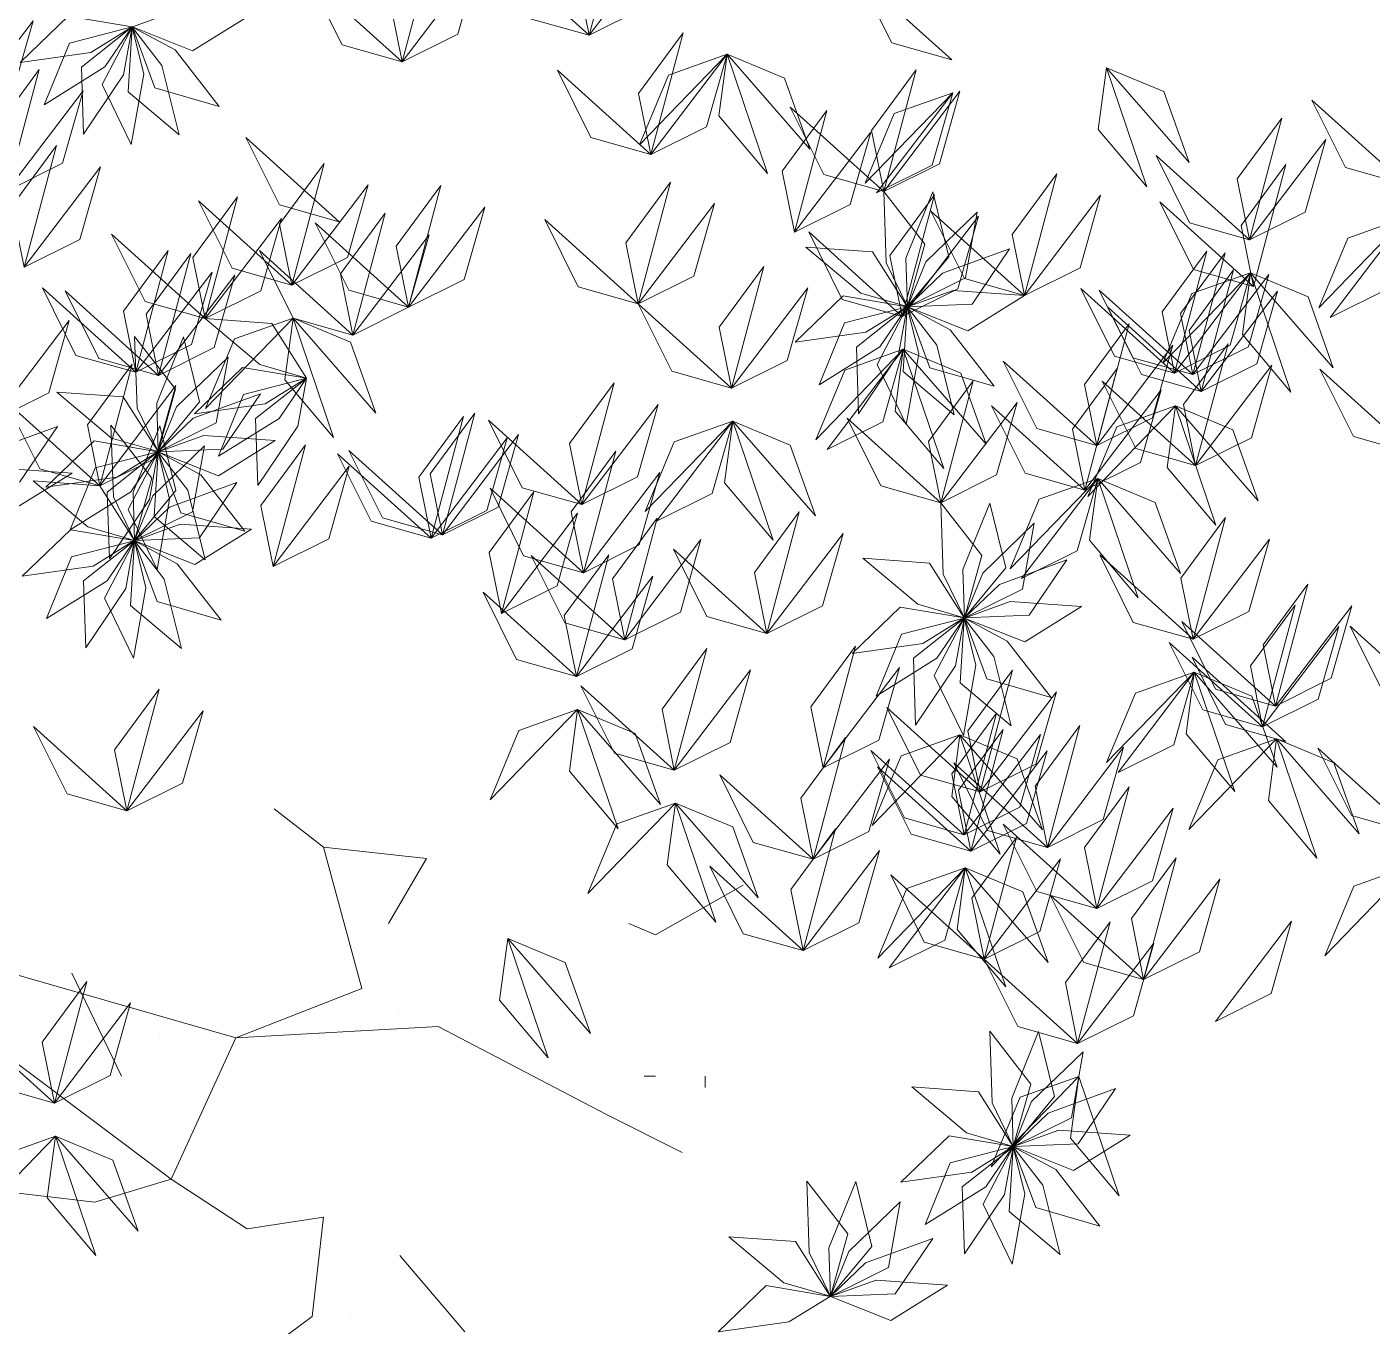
# Model space of a CAD drawing. Header units: inches. Extents: x 4350 to 28384, y -6772 to 993.
# Drawn here: x 14936 to 15000.1, y -789.9 to -728.1 of the extents above; entities that cross this region are included whole.
import ezdxf

# ---------------------------------------------------------------- set-up
doc = ezdxf.new("R2010")
doc.units = ezdxf.units.IN
doc.header["$MEASUREMENT"] = 0
doc.layers.add('ARREDAMENTO', color=2, linetype='Continuous', lineweight=18)

# ---------------------------------------------------------------- blocks, each defined once
blk = doc.blocks.new('jacaranda')
at = {"layer": 'ARREDAMENTO'}
for p, q in [((13867.78, 19412.984), (13865.418, 19414.801)), ((13869.598, 19406.259), (13867.78, 19412.984)), ((13872.687, 19412.439), (13867.78, 19412.984)), ((13870.87, 19409.349), (13872.687, 19412.439)), ((13872.687, 19412.439), (13872.687, 19412.439)), ((13887.772, 19411.166), (13883.592, 19408.804)), ((13883.592, 19408.804), (13882.32, 19409.349)), ((13849.061, 19408.077), (13863.6, 19403.897)), ((13855.785, 19406.986), (13858.148, 19402.079)), ((13863.6, 19403.897), (13869.598, 19406.259)), ((13871.415, 19405.169), (13871.415, 19405.169)), ((13873.233, 19404.442), (13863.6, 19403.897)), ((13881.229, 19400.262), (13873.233, 19404.442)), ((13859.965, 19403.897), (13859.965, 19403.897)), ((13863.6, 19403.897), (13860.511, 19397.172)), ((13860.511, 19397.172), (13853.241, 19402.624)), ((13883.047, 19402.079), (13883.592, 19402.079)), ((13885.955, 19402.079), (13885.955, 19401.534)), ((13884.864, 19398.444), (13881.229, 19400.262)), ((13856.876, 19396.082), (13841.246, 19397.899)), ((13860.511, 19397.172), (13856.876, 19396.082)), ((13864.145, 19394.809), (13860.511, 19397.172)), ((13860.511, 19397.172), (13864.145, 19394.809)), ((13867.78, 19395.355), (13864.145, 19394.809)), ((13867.235, 19390.629), (13867.78, 19395.355)), ((13874.505, 19389.902), (13871.415, 19393.537)), ((13858.148, 19383.905), (13867.235, 19390.629)), ((13869.053, 19390.629), (13869.053, 19390.629))]:
    blk.add_line(p, q, dxfattribs=at)
at = {"layer": 'ARREDAMENTO', "lineweight": 0}
for points in [[(13880.426, 19451.644), (13879.841, 19454.55), (13881.969, 19457.44), (13880.426, 19451.644)], [(13871.516, 19450.384), (13870.931, 19453.29), (13873.058, 19456.18), (13871.516, 19450.384)], [(13880.426, 19451.644), (13883.08, 19452.965), (13884.057, 19456.418), (13880.426, 19451.644)], [(13880.426, 19451.644), (13877.574, 19452.451), (13875.974, 19455.663), (13880.426, 19451.644)], [(13871.516, 19450.384), (13874.169, 19451.705), (13875.146, 19455.158), (13871.516, 19450.384)], [(13871.516, 19450.384), (13868.663, 19451.191), (13867.063, 19454.403), (13871.516, 19450.384)], [(13897.698, 19450.477), (13894.846, 19451.283), (13893.246, 19454.496), (13897.698, 19450.477)], [(13850.307, 19447.563), (13852.961, 19448.884), (13853.938, 19452.337), (13850.307, 19447.563)], [(13853.321, 19450.358), (13856.696, 19450.832), (13858.657, 19452.048), (13855.615, 19452.562), (13853.321, 19450.358)], [(13864.244, 19452.587), (13860.844, 19452.824), (13858.674, 19452.043), (13861.542, 19450.907), (13864.244, 19452.587)], [(13854.47, 19448.33), (13857.36, 19450.136), (13858.657, 19452.044), (13855.669, 19451.277), (13854.47, 19448.33)], [(13856.344, 19446.945), (13858.25, 19449.77), (13858.659, 19452.041), (13856.241, 19450.125), (13856.344, 19446.945)], [(13858.62, 19446.442), (13859.212, 19449.798), (13858.661, 19452.038), (13857.232, 19449.305), (13858.62, 19446.442)], [(13860.904, 19446.908), (13860.079, 19450.215), (13858.665, 19452.037), (13858.471, 19448.959), (13860.904, 19446.908)], [(13862.8, 19448.262), (13860.702, 19450.948), (13858.669, 19452.038), (13859.744, 19449.147), (13862.8, 19448.262)], [(13883.368, 19445.968), (13882.783, 19448.874), (13884.91, 19451.764), (13883.368, 19445.968)], [(13886.998, 19450.742), (13884.206, 19449.746), (13882.825, 19446.434), (13886.998, 19450.742)], [(13883.368, 19445.968), (13886.021, 19447.289), (13886.998, 19450.742), (13883.368, 19445.968)], [(13883.368, 19445.968), (13886.021, 19447.289), (13886.998, 19450.742), (13883.368, 19445.968)], [(13886.998, 19450.742), (13886.609, 19447.803), (13888.924, 19445.062), (13886.998, 19450.742)], [(13886.998, 19450.742), (13889.735, 19449.601), (13890.94, 19446.221), (13886.998, 19450.742)], [(13852.696, 19444.228), (13852.111, 19447.134), (13854.238, 19450.024), (13852.696, 19444.228)], [(13883.368, 19445.968), (13880.515, 19446.774), (13878.916, 19449.987), (13883.368, 19445.968)], [(13894.462, 19444.208), (13893.877, 19447.114), (13896.005, 19450.004), (13894.462, 19444.208)], [(13905.07, 19450.103), (13904.681, 19447.164), (13906.996, 19444.423), (13905.07, 19450.103)], [(13905.07, 19450.103), (13907.806, 19448.962), (13909.012, 19445.582), (13905.07, 19450.103)], [(13852.696, 19444.228), (13855.349, 19445.549), (13856.326, 19449.002), (13852.696, 19444.228)], [(13897.75, 19448.91), (13894.958, 19447.914), (13893.577, 19444.602), (13897.75, 19448.91)], [(13894.12, 19444.136), (13896.773, 19445.457), (13897.75, 19448.91), (13894.12, 19444.136)], [(13894.462, 19444.208), (13897.116, 19445.529), (13898.093, 19448.982), (13894.462, 19444.208)], [(13919.307, 19444.545), (13916.455, 19445.352), (13914.855, 19448.564), (13919.307, 19444.545)], [(13919.307, 19444.545), (13916.455, 19445.352), (13914.855, 19448.564), (13919.307, 19444.545)], [(13890.214, 19442.264), (13889.629, 19445.171), (13891.757, 19448.061), (13890.214, 19442.264)], [(13894.462, 19444.208), (13891.61, 19445.015), (13890.01, 19448.227), (13894.462, 19444.208)], [(13911.882, 19441.904), (13911.297, 19444.81), (13913.424, 19447.7), (13911.882, 19441.904)], [(13868.528, 19442.759), (13865.675, 19443.565), (13864.076, 19446.778), (13868.528, 19442.759)], [(13890.214, 19442.264), (13892.868, 19443.585), (13893.845, 19447.038), (13890.214, 19442.264)], [(13911.882, 19441.904), (13914.536, 19443.225), (13915.513, 19446.678), (13911.882, 19441.904)], [(13853.515, 19440.604), (13852.93, 19443.51), (13855.058, 19446.4), (13853.515, 19440.604)], [(13911.882, 19441.904), (13909.029, 19442.711), (13907.43, 19445.923), (13911.882, 19441.904)], [(13853.515, 19440.604), (13856.169, 19441.925), (13857.146, 19445.378), (13853.515, 19440.604)], [(13866.269, 19439.746), (13865.684, 19442.652), (13867.812, 19445.542), (13866.269, 19439.746)], [(13912.066, 19439.688), (13911.481, 19442.595), (13913.608, 19445.485), (13912.066, 19439.688)], [(13882.762, 19438.861), (13882.177, 19441.767), (13884.304, 19444.657), (13882.762, 19438.861)], [(13901.162, 19439.257), (13900.577, 19442.163), (13902.704, 19445.053), (13901.162, 19439.257)], [(13862.136, 19438.154), (13861.551, 19441.06), (13863.678, 19443.95), (13862.136, 19438.154)], [(13866.269, 19439.746), (13868.923, 19441.067), (13869.9, 19444.52), (13866.269, 19439.746)], [(13871.828, 19438.693), (13871.243, 19441.599), (13873.371, 19444.489), (13871.828, 19438.693)], [(13894.462, 19444.208), (13894.581, 19440.802), (13895.585, 19438.725), (13896.415, 19441.696), (13894.462, 19444.208)], [(13895.341, 19438.258), (13894.756, 19441.165), (13896.883, 19444.055), (13895.341, 19438.258)], [(13896.793, 19444.189), (13895.516, 19441.029), (13895.589, 19438.723), (13897.555, 19441.1), (13896.793, 19444.189)], [(13901.162, 19439.257), (13903.815, 19440.578), (13904.792, 19444.031), (13901.162, 19439.257)], [(13866.269, 19439.746), (13863.417, 19440.552), (13861.817, 19443.765), (13866.269, 19439.746)], [(13871.828, 19438.693), (13874.482, 19440.014), (13875.459, 19443.467), (13871.828, 19438.693)], [(13882.762, 19438.861), (13885.415, 19440.182), (13886.392, 19443.635), (13882.762, 19438.861)], [(13901.162, 19439.257), (13898.309, 19440.064), (13896.71, 19443.276), (13901.162, 19439.257)], [(13912.066, 19439.688), (13909.213, 19440.495), (13907.614, 19443.708), (13912.066, 19439.688)], [(13862.136, 19438.154), (13864.79, 19439.475), (13865.767, 19442.928), (13862.136, 19438.154)], [(13871.828, 19438.693), (13868.976, 19439.5), (13867.376, 19442.712), (13871.828, 19438.693)], [(13869.174, 19437.372), (13868.589, 19440.278), (13870.717, 19443.168), (13869.174, 19437.372)], [(13882.762, 19438.861), (13879.909, 19439.668), (13878.31, 19442.88), (13882.762, 19438.861)], [(13895.341, 19438.258), (13897.995, 19439.579), (13898.972, 19443.032), (13895.341, 19438.258)], [(13898.914, 19443.224), (13896.462, 19440.856), (13895.591, 19438.72), (13898.354, 19440.092), (13898.914, 19443.224)], [(13919.36, 19442.978), (13916.567, 19441.983), (13915.186, 19438.671), (13919.36, 19442.978)], [(13915.729, 19438.204), (13918.383, 19439.525), (13919.36, 19442.978), (13915.729, 19438.204)], [(13862.136, 19438.154), (13859.283, 19438.961), (13857.684, 19442.173), (13862.136, 19438.154)], [(13869.174, 19437.372), (13871.828, 19438.693), (13872.805, 19442.146), (13869.174, 19437.372)], [(13895.341, 19438.258), (13892.488, 19439.065), (13890.889, 19442.278), (13895.341, 19438.258)], [(13858.835, 19435.597), (13858.25, 19438.504), (13860.378, 19441.394), (13858.835, 19435.597)], [(13869.174, 19437.372), (13866.322, 19438.179), (13864.722, 19441.391), (13869.174, 19437.372)], [(13890.752, 19441.558), (13893.363, 19439.367), (13895.578, 19438.724), (13893.926, 19441.328), (13890.752, 19441.558)], [(13900.459, 19441.479), (13897.257, 19440.313), (13895.592, 19438.717), (13898.674, 19438.846), (13900.459, 19441.479)], [(13908.303, 19435.563), (13907.718, 19438.469), (13909.846, 19441.359), (13908.303, 19435.563)], [(13859.919, 19435.451), (13859.334, 19438.358), (13861.462, 19441.248), (13859.919, 19435.451)], [(13909.18, 19435.486), (13908.596, 19438.392), (13910.723, 19441.282), (13909.18, 19435.486)], [(13858.835, 19435.597), (13861.489, 19436.919), (13862.466, 19440.372), (13858.835, 19435.597)], [(13859.919, 19435.451), (13862.573, 19436.772), (13863.55, 19440.225), (13859.919, 19435.451)], [(13887.214, 19434.842), (13886.629, 19437.748), (13888.756, 19440.638), (13887.214, 19434.842)], [(13911.934, 19440.337), (13909.142, 19439.342), (13907.76, 19436.03), (13911.934, 19440.337)], [(13908.303, 19435.563), (13910.957, 19436.884), (13911.934, 19440.337), (13908.303, 19435.563)], [(13909.586, 19434.682), (13909.002, 19437.588), (13911.129, 19440.478), (13909.586, 19434.682)], [(13909.18, 19435.486), (13911.834, 19436.807), (13912.811, 19440.26), (13909.18, 19435.486)], [(13911.934, 19440.337), (13911.545, 19437.398), (13913.86, 19434.657), (13911.934, 19440.337)], [(13911.934, 19440.337), (13914.67, 19439.196), (13915.876, 19435.816), (13911.934, 19440.337)], [(13858.835, 19435.597), (13855.983, 19436.404), (13854.383, 19439.617), (13858.835, 19435.597)], [(13859.919, 19435.451), (13857.067, 19436.258), (13855.467, 19439.47), (13859.919, 19435.451)], [(13887.214, 19434.842), (13889.868, 19436.163), (13890.845, 19439.616), (13887.214, 19434.842)], [(13901.162, 19439.257), (13897.761, 19439.494), (13895.591, 19438.713), (13898.459, 19437.577), (13901.162, 19439.257)], [(13908.303, 19435.563), (13905.451, 19436.37), (13903.851, 19439.582), (13908.303, 19435.563)], [(13909.18, 19435.486), (13906.328, 19436.293), (13904.728, 19439.505), (13909.18, 19435.486)], [(13909.586, 19434.682), (13912.24, 19436.003), (13913.217, 19439.456), (13909.586, 19434.682)], [(13887.214, 19434.842), (13884.361, 19435.649), (13882.762, 19438.861), (13887.214, 19434.842)], [(13890.238, 19437.028), (13893.614, 19437.502), (13895.574, 19438.718), (13892.533, 19439.232), (13890.238, 19437.028)], [(13862.136, 19438.154), (13864.747, 19435.963), (13866.962, 19435.32), (13865.31, 19437.924), (13862.136, 19438.154)], [(13866.322, 19438.179), (13863.529, 19437.183), (13862.148, 19433.871), (13866.322, 19438.179)], [(13866.322, 19438.179), (13865.932, 19435.24), (13868.248, 19432.498), (13866.322, 19438.179)], [(13866.322, 19438.179), (13869.058, 19437.038), (13870.263, 19433.657), (13866.322, 19438.179)], [(13891.387, 19435), (13894.278, 19436.806), (13895.574, 19438.714), (13892.587, 19437.947), (13891.387, 19435)], [(13893.262, 19433.615), (13895.167, 19436.441), (13895.576, 19438.711), (13893.158, 19436.795), (13893.262, 19433.615)], [(13895.537, 19433.112), (13896.129, 19436.468), (13895.579, 19438.708), (13894.149, 19435.975), (13895.537, 19433.112)], [(13897.821, 19433.578), (13896.996, 19436.885), (13895.582, 19438.707), (13895.388, 19435.629), (13897.821, 19433.578)], [(13899.717, 19434.932), (13897.619, 19437.618), (13895.586, 19438.708), (13896.661, 19435.817), (13899.717, 19434.932)], [(13909.586, 19434.682), (13906.734, 19435.489), (13905.134, 19438.701), (13909.586, 19434.682)], [(13852.035, 19433.297), (13854.689, 19434.618), (13855.666, 19438.071), (13852.035, 19433.297)], [(13904.606, 19432.11), (13904.021, 19435.016), (13906.148, 19437.906), (13904.606, 19432.11)], [(13858.776, 19437.301), (13858.895, 19433.894), (13859.899, 19431.818), (13860.728, 19434.788), (13858.776, 19437.301)], [(13861.106, 19437.282), (13859.83, 19434.121), (13859.902, 19431.816), (13861.868, 19434.192), (13861.106, 19437.282)], [(13904.606, 19432.11), (13907.259, 19433.431), (13908.236, 19436.884), (13904.606, 19432.11)], [(13909.319, 19431.156), (13908.734, 19434.062), (13910.861, 19436.952), (13909.319, 19431.156)], [(13863.228, 19436.316), (13860.776, 19433.949), (13859.904, 19431.813), (13862.667, 19433.184), (13863.228, 19436.316)], [(13895.393, 19436.691), (13892.601, 19435.696), (13891.219, 19432.384), (13895.393, 19436.691)], [(13891.763, 19431.917), (13894.416, 19433.238), (13895.393, 19436.691), (13891.763, 19431.917)], [(13895.393, 19436.691), (13895.004, 19433.753), (13897.319, 19431.011), (13895.393, 19436.691)], [(13895.393, 19436.691), (13898.129, 19435.55), (13899.335, 19432.17), (13895.393, 19436.691)], [(13857.114, 19430.192), (13856.529, 19433.098), (13858.656, 19435.988), (13857.114, 19430.192)], [(13861.623, 19433.624), (13864.998, 19434.098), (13866.958, 19435.314), (13863.917, 19435.828), (13861.623, 19433.624)], [(13904.606, 19432.11), (13901.753, 19432.916), (13900.153, 19436.129), (13904.606, 19432.11)], [(13904.043, 19429.986), (13903.458, 19432.892), (13905.586, 19435.782), (13904.043, 19429.986)], [(13909.319, 19431.156), (13911.973, 19432.477), (13912.95, 19435.93), (13909.319, 19431.156)], [(13919.685, 19431.727), (13916.832, 19432.534), (13915.233, 19435.747), (13919.685, 19431.727)], [(13857.114, 19430.192), (13859.768, 19431.513), (13860.745, 19434.966), (13857.114, 19430.192)], [(13862.771, 19431.596), (13865.662, 19433.402), (13866.958, 19435.31), (13863.971, 19434.543), (13862.771, 19431.596)], [(13864.646, 19430.211), (13866.552, 19433.036), (13866.96, 19435.307), (13864.543, 19433.391), (13864.646, 19430.211)], [(13880.084, 19429.294), (13879.499, 19432.2), (13881.627, 19435.09), (13880.084, 19429.294)], [(13897.179, 19429.388), (13896.594, 19432.295), (13898.721, 19435.185), (13897.179, 19429.388)], [(13909.319, 19431.156), (13906.466, 19431.963), (13904.867, 19435.175), (13909.319, 19431.156)], [(13855.065, 19434.651), (13857.676, 19432.46), (13859.892, 19431.817), (13858.239, 19434.421), (13855.065, 19434.651)], [(13864.773, 19434.572), (13861.57, 19433.406), (13859.905, 19431.809), (13862.987, 19431.938), (13864.773, 19434.572)], [(13904.043, 19429.986), (13906.697, 19431.307), (13907.674, 19434.76), (13904.043, 19429.986)], [(13857.114, 19430.192), (13854.261, 19430.999), (13852.662, 19434.211), (13857.114, 19430.192)], [(13873.438, 19427.856), (13872.854, 19430.763), (13874.981, 19433.653), (13873.438, 19427.856)], [(13880.084, 19429.294), (13882.738, 19430.615), (13883.715, 19434.068), (13880.084, 19429.294)], [(13897.179, 19429.388), (13899.832, 19430.709), (13900.809, 19434.163), (13897.179, 19429.388)], [(13904.043, 19429.986), (13901.191, 19430.793), (13899.591, 19434.005), (13904.043, 19429.986)], [(13908.356, 19433.996), (13905.563, 19433.001), (13904.182, 19429.689), (13908.356, 19433.996)], [(13908.356, 19433.996), (13907.966, 19431.057), (13910.282, 19428.316), (13908.356, 19433.996)], [(13908.356, 19433.996), (13911.092, 19432.855), (13912.297, 19429.475), (13908.356, 19433.996)], [(13855.101, 19433.021), (13851.898, 19431.855), (13850.234, 19430.259), (13853.315, 19430.388), (13855.101, 19433.021)], [(13857.651, 19433.072), (13857.77, 19429.665), (13858.774, 19427.589), (13859.603, 19430.559), (13857.651, 19433.072)], [(13859.981, 19433.053), (13858.704, 19429.892), (13858.777, 19427.587), (13860.743, 19429.963), (13859.981, 19433.053)], [(13872.898, 19427.697), (13872.313, 19430.603), (13874.44, 19433.493), (13872.898, 19427.697)], [(13880.084, 19429.294), (13877.232, 19430.1), (13875.632, 19433.313), (13880.084, 19429.294)], [(13887.266, 19433.275), (13884.474, 19432.28), (13883.092, 19428.968), (13887.266, 19433.275)], [(13883.635, 19428.501), (13886.289, 19429.822), (13887.266, 19433.275), (13883.635, 19428.501)], [(13887.266, 19433.275), (13886.876, 19430.336), (13889.192, 19427.595), (13887.266, 19433.275)], [(13887.266, 19433.275), (13890.002, 19432.134), (13891.208, 19428.754), (13887.266, 19433.275)], [(13897.179, 19429.388), (13894.326, 19430.195), (13892.726, 19433.408), (13897.179, 19429.388)], [(13865.475, 19432.349), (13862.075, 19432.587), (13859.905, 19431.806), (13862.772, 19430.67), (13865.475, 19432.349)], [(13872.898, 19427.697), (13875.551, 19429.018), (13876.528, 19432.471), (13872.898, 19427.697)], [(13873.438, 19427.856), (13876.092, 19429.177), (13877.069, 19432.63), (13873.438, 19427.856)], [(13854.552, 19430.12), (13857.927, 19430.595), (13859.887, 19431.81), (13856.846, 19432.325), (13854.552, 19430.12)], [(13855.701, 19428.093), (13858.591, 19429.899), (13859.888, 19431.807), (13856.9, 19431.04), (13855.701, 19428.093)], [(13857.575, 19426.707), (13859.481, 19429.533), (13859.889, 19431.803), (13857.472, 19429.888), (13857.575, 19426.707)], [(13859.851, 19426.204), (13860.442, 19429.561), (13859.892, 19431.801), (13858.463, 19429.068), (13859.851, 19426.204)], [(13862.102, 19432.087), (13859.651, 19429.72), (13858.779, 19427.584), (13861.542, 19428.955), (13862.102, 19432.087)], [(13862.134, 19426.67), (13861.31, 19429.977), (13859.896, 19431.8), (13859.702, 19428.722), (13862.134, 19426.67)], [(13864.031, 19428.025), (13861.932, 19430.711), (13859.899, 19431.801), (13860.974, 19428.909), (13864.031, 19428.025)], [(13865.371, 19426.348), (13864.787, 19429.254), (13866.914, 19432.144), (13865.371, 19426.348)], [(13873.438, 19427.856), (13870.586, 19428.663), (13868.986, 19431.876), (13873.438, 19427.856)], [(13880.158, 19426.052), (13879.573, 19428.958), (13881.7, 19431.848), (13880.158, 19426.052)], [(13865.371, 19426.348), (13868.025, 19427.669), (13869.002, 19431.122), (13865.371, 19426.348)], [(13872.898, 19427.697), (13870.045, 19428.504), (13868.446, 19431.716), (13872.898, 19427.697)], [(13855.803, 19430.799), (13852.403, 19431.037), (13850.233, 19430.255), (13853.101, 19429.12), (13855.803, 19430.799)], [(13880.158, 19426.052), (13882.811, 19427.373), (13883.788, 19430.826), (13880.158, 19426.052)], [(13904.658, 19430.543), (13901.866, 19429.547), (13900.484, 19426.235), (13904.658, 19430.543)], [(13901.027, 19425.769), (13903.681, 19427.09), (13904.658, 19430.543), (13901.027, 19425.769)], [(13904.658, 19430.543), (13904.268, 19427.604), (13906.584, 19424.862), (13904.658, 19430.543)], [(13904.658, 19430.543), (13907.394, 19429.402), (13908.599, 19426.022), (13904.658, 19430.543)], [(13853.94, 19430.422), (13856.551, 19428.231), (13858.766, 19427.588), (13857.114, 19430.192), (13853.94, 19430.422)], [(13863.648, 19430.343), (13860.445, 19429.177), (13858.78, 19427.58), (13861.862, 19427.709), (13863.648, 19430.343)], [(13876.25, 19424.107), (13875.665, 19427.013), (13877.793, 19429.903), (13876.25, 19424.107)], [(13880.158, 19426.052), (13877.305, 19426.859), (13875.706, 19430.071), (13880.158, 19426.052)], [(13897.179, 19429.388), (13897.298, 19425.982), (13898.302, 19423.905), (13899.131, 19426.876), (13897.179, 19429.388)], [(13899.509, 19429.369), (13898.232, 19426.209), (13898.305, 19423.904), (13900.271, 19426.28), (13899.509, 19429.369)], [(13876.25, 19424.107), (13878.904, 19425.428), (13879.881, 19428.881), (13876.25, 19424.107)], [(13882.124, 19422.854), (13881.539, 19425.76), (13883.666, 19428.65), (13882.124, 19422.854)], [(13888.893, 19423.153), (13888.308, 19426.06), (13890.436, 19428.95), (13888.893, 19423.153)], [(13909.2, 19422.882), (13908.615, 19425.788), (13910.742, 19428.678), (13909.2, 19422.882)], [(13853.427, 19425.891), (13856.802, 19426.366), (13858.762, 19427.581), (13855.721, 19428.096), (13853.427, 19425.891)], [(13864.35, 19428.12), (13860.95, 19428.358), (13858.78, 19427.577), (13861.647, 19426.441), (13864.35, 19428.12)], [(13888.893, 19423.153), (13891.547, 19424.474), (13892.524, 19427.927), (13888.893, 19423.153)], [(13901.63, 19428.404), (13899.179, 19426.036), (13898.307, 19423.901), (13901.07, 19425.272), (13901.63, 19428.404)], [(13854.576, 19423.864), (13857.466, 19425.67), (13858.763, 19427.578), (13855.775, 19426.811), (13854.576, 19423.864)], [(13856.45, 19422.478), (13858.356, 19425.304), (13858.764, 19427.574), (13856.347, 19425.659), (13856.45, 19422.478)], [(13858.726, 19421.975), (13859.317, 19425.332), (13858.767, 19427.572), (13857.338, 19424.839), (13858.726, 19421.975)], [(13861.009, 19422.441), (13860.184, 19425.748), (13858.771, 19427.571), (13858.577, 19424.493), (13861.009, 19422.441)], [(13862.906, 19423.796), (13860.807, 19426.482), (13858.774, 19427.572), (13859.849, 19424.68), (13862.906, 19423.796)], [(13882.124, 19422.854), (13884.777, 19424.175), (13885.754, 19427.628), (13882.124, 19422.854)], [(13909.2, 19422.882), (13911.854, 19424.203), (13912.831, 19427.656), (13909.2, 19422.882)], [(13882.124, 19422.854), (13879.271, 19423.66), (13877.672, 19426.873), (13882.124, 19422.854)], [(13879.827, 19421.107), (13879.242, 19424.014), (13881.37, 19426.904), (13879.827, 19421.107)], [(13888.893, 19423.153), (13886.041, 19423.96), (13884.441, 19427.173), (13888.893, 19423.153)], [(13893.468, 19426.739), (13896.079, 19424.548), (13898.294, 19423.904), (13896.642, 19426.509), (13893.468, 19426.739)], [(13903.176, 19426.66), (13899.973, 19425.494), (13898.308, 19423.897), (13901.39, 19424.026), (13903.176, 19426.66)], [(13909.2, 19422.882), (13906.347, 19423.688), (13904.748, 19426.901), (13909.2, 19422.882)], [(13879.827, 19421.107), (13882.481, 19422.428), (13883.458, 19425.882), (13879.827, 19421.107)], [(13913.119, 19419.704), (13912.534, 19422.61), (13914.662, 19425.5), (13913.119, 19419.704)], [(13879.827, 19421.107), (13876.975, 19421.914), (13875.375, 19425.127), (13879.827, 19421.107)], [(13903.878, 19424.437), (13900.478, 19424.675), (13898.308, 19423.893), (13901.175, 19422.758), (13903.878, 19424.437)], [(13892.955, 19422.208), (13896.33, 19422.683), (13898.29, 19423.898), (13895.249, 19424.413), (13892.955, 19422.208)], [(13912.508, 19418.715), (13911.923, 19421.621), (13914.051, 19424.511), (13912.508, 19418.715)], [(13913.119, 19419.704), (13915.773, 19421.025), (13916.75, 19424.478), (13913.119, 19419.704)], [(13894.104, 19420.18), (13896.994, 19421.987), (13898.29, 19423.894), (13895.303, 19423.128), (13894.104, 19420.18)], [(13895.978, 19418.795), (13897.884, 19421.621), (13898.292, 19423.891), (13895.875, 19421.975), (13895.978, 19418.795)], [(13898.254, 19418.292), (13898.845, 19421.649), (13898.295, 19423.889), (13896.866, 19421.155), (13898.254, 19418.292)], [(13900.537, 19418.758), (13899.712, 19422.065), (13898.299, 19423.888), (13898.105, 19420.809), (13900.537, 19418.758)], [(13902.434, 19420.113), (13900.335, 19422.798), (13898.302, 19423.888), (13899.377, 19420.997), (13902.434, 19420.113)], [(13913.119, 19419.704), (13910.267, 19420.511), (13908.667, 19423.723), (13913.119, 19419.704)], [(13912.508, 19418.715), (13915.162, 19420.036), (13916.139, 19423.489), (13912.508, 19418.715)], [(13921.132, 19419.48), (13918.28, 19420.287), (13916.68, 19423.499), (13921.132, 19419.48)], [(13884.485, 19416.652), (13883.9, 19419.558), (13886.027, 19422.448), (13884.485, 19416.652)], [(13891.58, 19416.757), (13890.995, 19419.663), (13893.122, 19422.553), (13891.58, 19416.757)], [(13912.508, 19418.715), (13909.656, 19419.522), (13908.056, 19422.734), (13912.508, 19418.715)], [(13891.58, 19416.757), (13894.233, 19418.078), (13895.21, 19421.531), (13891.58, 19416.757)], [(13913.599, 19418.013), (13910.747, 19418.82), (13909.147, 19422.033), (13913.599, 19418.013)], [(13884.485, 19416.652), (13887.138, 19417.973), (13888.115, 19421.426), (13884.485, 19416.652)], [(13899.058, 19415.611), (13898.473, 19418.517), (13900.601, 19421.407), (13899.058, 19415.611)], [(13909.252, 19421.315), (13906.46, 19420.319), (13905.078, 19417.007), (13909.252, 19421.315)], [(13905.621, 19416.541), (13908.275, 19417.862), (13909.252, 19421.315), (13905.621, 19416.541)], [(13909.252, 19421.315), (13908.863, 19418.376), (13911.178, 19415.634), (13909.252, 19421.315)], [(13909.252, 19421.315), (13911.988, 19420.174), (13913.194, 19416.794), (13909.252, 19421.315)], [(13858.411, 19414.708), (13857.827, 19417.614), (13859.954, 19420.504), (13858.411, 19414.708)], [(13884.485, 19416.652), (13881.632, 19417.458), (13880.033, 19420.671), (13884.485, 19416.652)], [(13899.058, 19415.611), (13901.712, 19416.932), (13902.689, 19420.385), (13899.058, 19415.611)], [(13899.058, 19415.611), (13896.206, 19416.418), (13894.606, 19419.63), (13899.058, 19415.611)], [(13858.411, 19414.708), (13861.065, 19416.029), (13862.042, 19419.482), (13858.411, 19414.708)], [(13879.88, 19419.54), (13877.087, 19418.545), (13875.706, 19415.233), (13879.88, 19419.54)], [(13879.88, 19419.54), (13879.49, 19416.602), (13881.806, 19413.86), (13879.88, 19419.54)], [(13879.88, 19419.54), (13882.616, 19418.4), (13883.821, 19415.019), (13879.88, 19419.54)], [(13898.295, 19413.57), (13897.71, 19416.476), (13899.837, 19419.366), (13898.295, 19413.57)], [(13858.411, 19414.708), (13855.559, 19415.515), (13853.959, 19418.727), (13858.411, 19414.708)], [(13898.088, 19418.326), (13895.296, 19417.33), (13893.914, 19414.018), (13898.088, 19418.326)], [(13898.088, 19418.326), (13897.699, 19415.387), (13900.014, 19412.645), (13898.088, 19418.326)], [(13898.612, 19412.791), (13898.027, 19415.697), (13900.155, 19418.587), (13898.612, 19412.791)], [(13898.088, 19418.326), (13900.824, 19417.185), (13902.03, 19413.805), (13898.088, 19418.326)], [(13898.295, 19413.57), (13900.949, 19414.891), (13901.926, 19418.344), (13898.295, 19413.57)], [(13902.254, 19412.973), (13901.67, 19415.879), (13903.797, 19418.769), (13902.254, 19412.973)], [(13891.101, 19412.405), (13890.516, 19415.312), (13892.643, 19418.202), (13891.101, 19412.405)], [(13902.254, 19412.973), (13904.908, 19414.294), (13905.885, 19417.747), (13902.254, 19412.973)], [(13913.172, 19418.137), (13910.379, 19417.141), (13908.998, 19413.829), (13913.172, 19418.137)], [(13913.172, 19418.137), (13912.782, 19415.198), (13915.098, 19412.457), (13913.172, 19418.137)], [(13913.172, 19418.137), (13915.908, 19416.996), (13917.113, 19413.616), (13913.172, 19418.137)], [(13919.59, 19413.684), (13916.737, 19414.49), (13915.138, 19417.703), (13919.59, 19413.684)], [(13891.101, 19412.405), (13893.755, 19413.727), (13894.732, 19417.18), (13891.101, 19412.405)], [(13898.295, 19413.57), (13895.442, 19414.377), (13893.843, 19417.589), (13898.295, 19413.57)], [(13902.254, 19412.973), (13899.402, 19413.78), (13897.802, 19416.992), (13902.254, 19412.973)], [(13898.612, 19412.791), (13901.266, 19414.112), (13902.243, 19417.565), (13898.612, 19412.791)], [(13891.101, 19412.405), (13888.248, 19413.212), (13886.649, 19416.425), (13891.101, 19412.405)], [(13898.612, 19412.791), (13895.76, 19413.597), (13894.16, 19416.81), (13898.612, 19412.791)], [(13904.609, 19410.062), (13904.024, 19412.968), (13906.152, 19415.858), (13904.609, 19410.062)], [(13884.537, 19415.085), (13881.745, 19414.089), (13880.363, 19410.777), (13884.537, 19415.085)], [(13884.537, 19415.085), (13884.147, 19412.146), (13886.463, 19409.404), (13884.537, 19415.085)], [(13884.537, 19415.085), (13887.273, 19413.944), (13888.478, 19410.564), (13884.537, 19415.085)], [(13904.609, 19410.062), (13907.263, 19411.383), (13908.24, 19414.836), (13904.609, 19410.062)], [(13890.622, 19408.054), (13890.037, 19410.96), (13892.164, 19413.85), (13890.622, 19408.054)], [(13904.609, 19410.062), (13901.757, 19410.869), (13900.157, 19414.081), (13904.609, 19410.062)], [(13899.246, 19407.652), (13898.661, 19410.558), (13900.789, 19413.448), (13899.246, 19407.652)], [(13890.622, 19408.054), (13893.276, 19409.375), (13894.253, 19412.828), (13890.622, 19408.054)], [(13890.622, 19408.054), (13887.769, 19408.861), (13886.17, 19412.073), (13890.622, 19408.054)], [(13898.347, 19412.003), (13895.555, 19411.007), (13894.173, 19407.695), (13898.347, 19412.003)], [(13894.716, 19407.229), (13897.37, 19408.55), (13898.347, 19412.003), (13894.716, 19407.229)], [(13898.347, 19412.003), (13897.958, 19409.064), (13900.273, 19406.323), (13898.347, 19412.003)], [(13898.347, 19412.003), (13901.083, 19410.862), (13902.289, 19407.482), (13898.347, 19412.003)], [(13899.246, 19407.652), (13901.9, 19408.973), (13902.877, 19412.426), (13899.246, 19407.652)], [(13906.841, 19406.68), (13906.256, 19409.586), (13908.383, 19412.476), (13906.841, 19406.68)], [(13919.642, 19412.117), (13916.85, 19411.121), (13915.468, 19407.809), (13919.642, 19412.117)], [(13899.246, 19407.652), (13896.394, 19408.459), (13894.794, 19411.671), (13899.246, 19407.652)], [(13906.841, 19406.68), (13909.494, 19408.001), (13910.471, 19411.454), (13906.841, 19406.68)], [(13906.841, 19406.68), (13903.988, 19407.487), (13902.388, 19410.699), (13906.841, 19406.68)], [(13903.698, 19403.633), (13903.113, 19406.539), (13905.241, 19409.429), (13903.698, 19403.633)], [(13910.258, 19404.687), (13912.911, 19406.008), (13913.888, 19409.461), (13910.258, 19404.687)], [(13876.552, 19408.627), (13876.162, 19405.689), (13878.478, 19402.947), (13876.552, 19408.627)], [(13876.552, 19408.627), (13879.288, 19407.486), (13880.493, 19404.106), (13876.552, 19408.627)], [(13903.698, 19403.633), (13906.352, 19404.954), (13907.329, 19408.407), (13903.698, 19403.633)], [(13903.698, 19403.633), (13900.846, 19404.439), (13899.246, 19407.652), (13903.698, 19403.633)], [(13854.956, 19400.788), (13854.372, 19403.694), (13856.499, 19406.584), (13854.956, 19400.788)], [(13854.956, 19400.788), (13857.61, 19402.109), (13858.587, 19405.562), (13854.956, 19400.788)], [(13854.956, 19400.788), (13852.104, 19401.595), (13850.504, 19404.807), (13854.956, 19400.788)], [(13899.507, 19404.215), (13899.626, 19400.808), (13900.63, 19398.731), (13901.46, 19401.702), (13899.507, 19404.215)], [(13901.838, 19404.196), (13900.561, 19401.035), (13900.633, 19398.73), (13902.6, 19401.106), (13901.838, 19404.196)], [(13903.959, 19403.23), (13901.507, 19400.862), (13900.636, 19398.727), (13903.399, 19400.098), (13903.959, 19403.23)], [(13903.751, 19402.066), (13900.958, 19401.07), (13899.577, 19397.758), (13903.751, 19402.066)], [(13903.751, 19402.066), (13903.361, 19399.127), (13905.677, 19396.385), (13903.751, 19402.066)], [(13895.797, 19401.565), (13898.408, 19399.374), (13900.623, 19398.73), (13898.97, 19401.335), (13895.797, 19401.565)], [(13905.504, 19401.486), (13902.301, 19400.32), (13900.637, 19398.723), (13903.718, 19398.852), (13905.504, 19401.486)], [(13855.009, 19399.221), (13852.216, 19398.226), (13850.835, 19394.914), (13855.009, 19399.221)], [(13855.009, 19399.221), (13854.619, 19396.283), (13856.935, 19393.541), (13855.009, 19399.221)], [(13855.009, 19399.221), (13857.745, 19398.08), (13858.95, 19394.7), (13855.009, 19399.221)], [(13895.283, 19397.034), (13898.658, 19397.509), (13900.619, 19398.724), (13897.578, 19399.239), (13895.283, 19397.034)], [(13906.206, 19399.263), (13902.806, 19399.501), (13900.636, 19398.719), (13903.504, 19397.584), (13906.206, 19399.263)], [(13896.432, 19395.006), (13899.322, 19396.813), (13900.619, 19398.721), (13897.631, 19397.954), (13896.432, 19395.006)], [(13898.306, 19393.621), (13900.212, 19396.447), (13900.621, 19398.717), (13898.203, 19396.801), (13898.306, 19393.621)], [(13900.582, 19393.118), (13901.174, 19396.475), (13900.624, 19398.715), (13899.194, 19395.981), (13900.582, 19393.118)], [(13902.866, 19393.584), (13902.041, 19396.891), (13900.627, 19398.714), (13900.433, 19395.635), (13902.866, 19393.584)], [(13904.762, 19394.939), (13902.664, 19397.624), (13900.631, 19398.714), (13901.706, 19395.823), (13904.762, 19394.939)], [(13890.795, 19397.077), (13890.914, 19393.671), (13891.918, 19391.594), (13892.748, 19394.565), (13890.795, 19397.077)], [(13893.126, 19397.058), (13891.849, 19393.898), (13891.922, 19391.593), (13893.888, 19393.969), (13893.126, 19397.058)], [(13895.247, 19396.093), (13892.796, 19393.725), (13891.924, 19391.59), (13894.687, 19392.961), (13895.247, 19396.093)], [(13887.085, 19394.428), (13889.696, 19392.237), (13891.911, 19391.593), (13890.259, 19394.198), (13887.085, 19394.428)], [(13896.793, 19394.348), (13893.59, 19393.183), (13891.925, 19391.586), (13895.007, 19391.715), (13896.793, 19394.348)], [(13886.572, 19389.897), (13889.947, 19390.372), (13891.907, 19391.587), (13888.866, 19392.102), (13886.572, 19389.897)], [(13897.495, 19392.126), (13894.095, 19392.364), (13891.924, 19391.582), (13894.792, 19390.447), (13897.495, 19392.126)]]:
    blk.add_lwpolyline(points, dxfattribs=at)

msp = doc.modelspace()

# ---------------------------------------------------------------- block references
at = {"layer": 'ARREDAMENTO'}
msp.add_blockref('jacaranda', (1082.354, -20180.102), dxfattribs=at)

doc.saveas('drawing.dxf')
